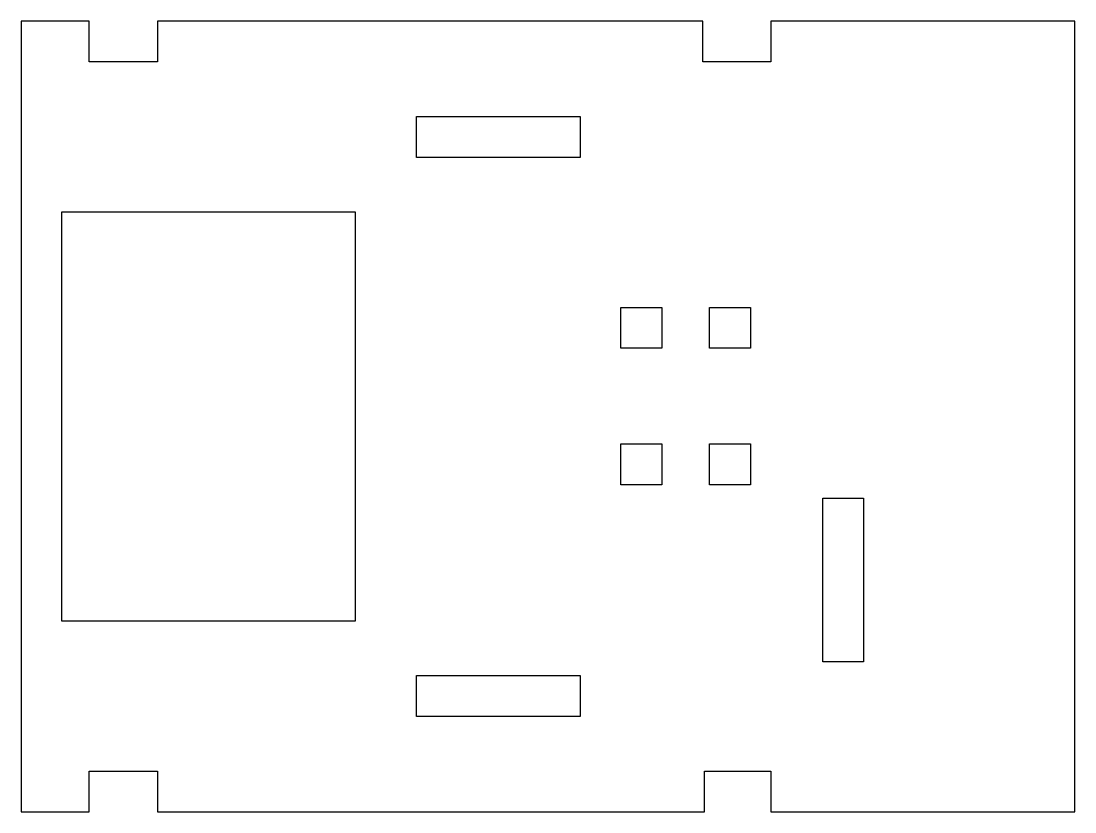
# Model space of a CAD drawing. Header units: millimetres. Extents: x -70 to 7.3, y 0 to 58.
import ezdxf

# ---------------------------------------------------------------- set-up
doc = ezdxf.new("R2010")
doc.units = ezdxf.units.MM

msp = doc.modelspace()

# ---------------------------------------------------------------- linework, layer by layer
for points in [[(-65, 55), (-65, 58), (-70, 58), (-70, 0), (-65, 0), (-65, 3), (-60, 3), (-60, 0), (-19.874, 0), (-19.874, 3), (-15, 3), (-15, 0), (7.3, 0), (7.3, 58), (-15, 58), (-15, 55), (-20, 55), (-20, 58), (-60, 58), (-60, 55)], [(-41, 48), (-41, 51), (-29, 51), (-29, 48)], [(-67, 14), (-67, 44), (-45.5, 44), (-45.5, 14)], [(-26, 34), (-26, 37), (-23, 37), (-23, 34)], [(-19.5, 34), (-19.5, 37), (-16.5, 37), (-16.5, 34)], [(-26, 24), (-26, 27), (-23, 27), (-23, 24)], [(-19.5, 24), (-19.5, 27), (-16.5, 27), (-16.5, 24)], [(-11.2, 11), (-11.2, 23), (-8.2, 23), (-8.2, 11)], [(-29, 10), (-29, 7), (-41, 7), (-41, 10)]]:
    msp.add_lwpolyline(points, close=True)

doc.saveas('drawing.dxf')
